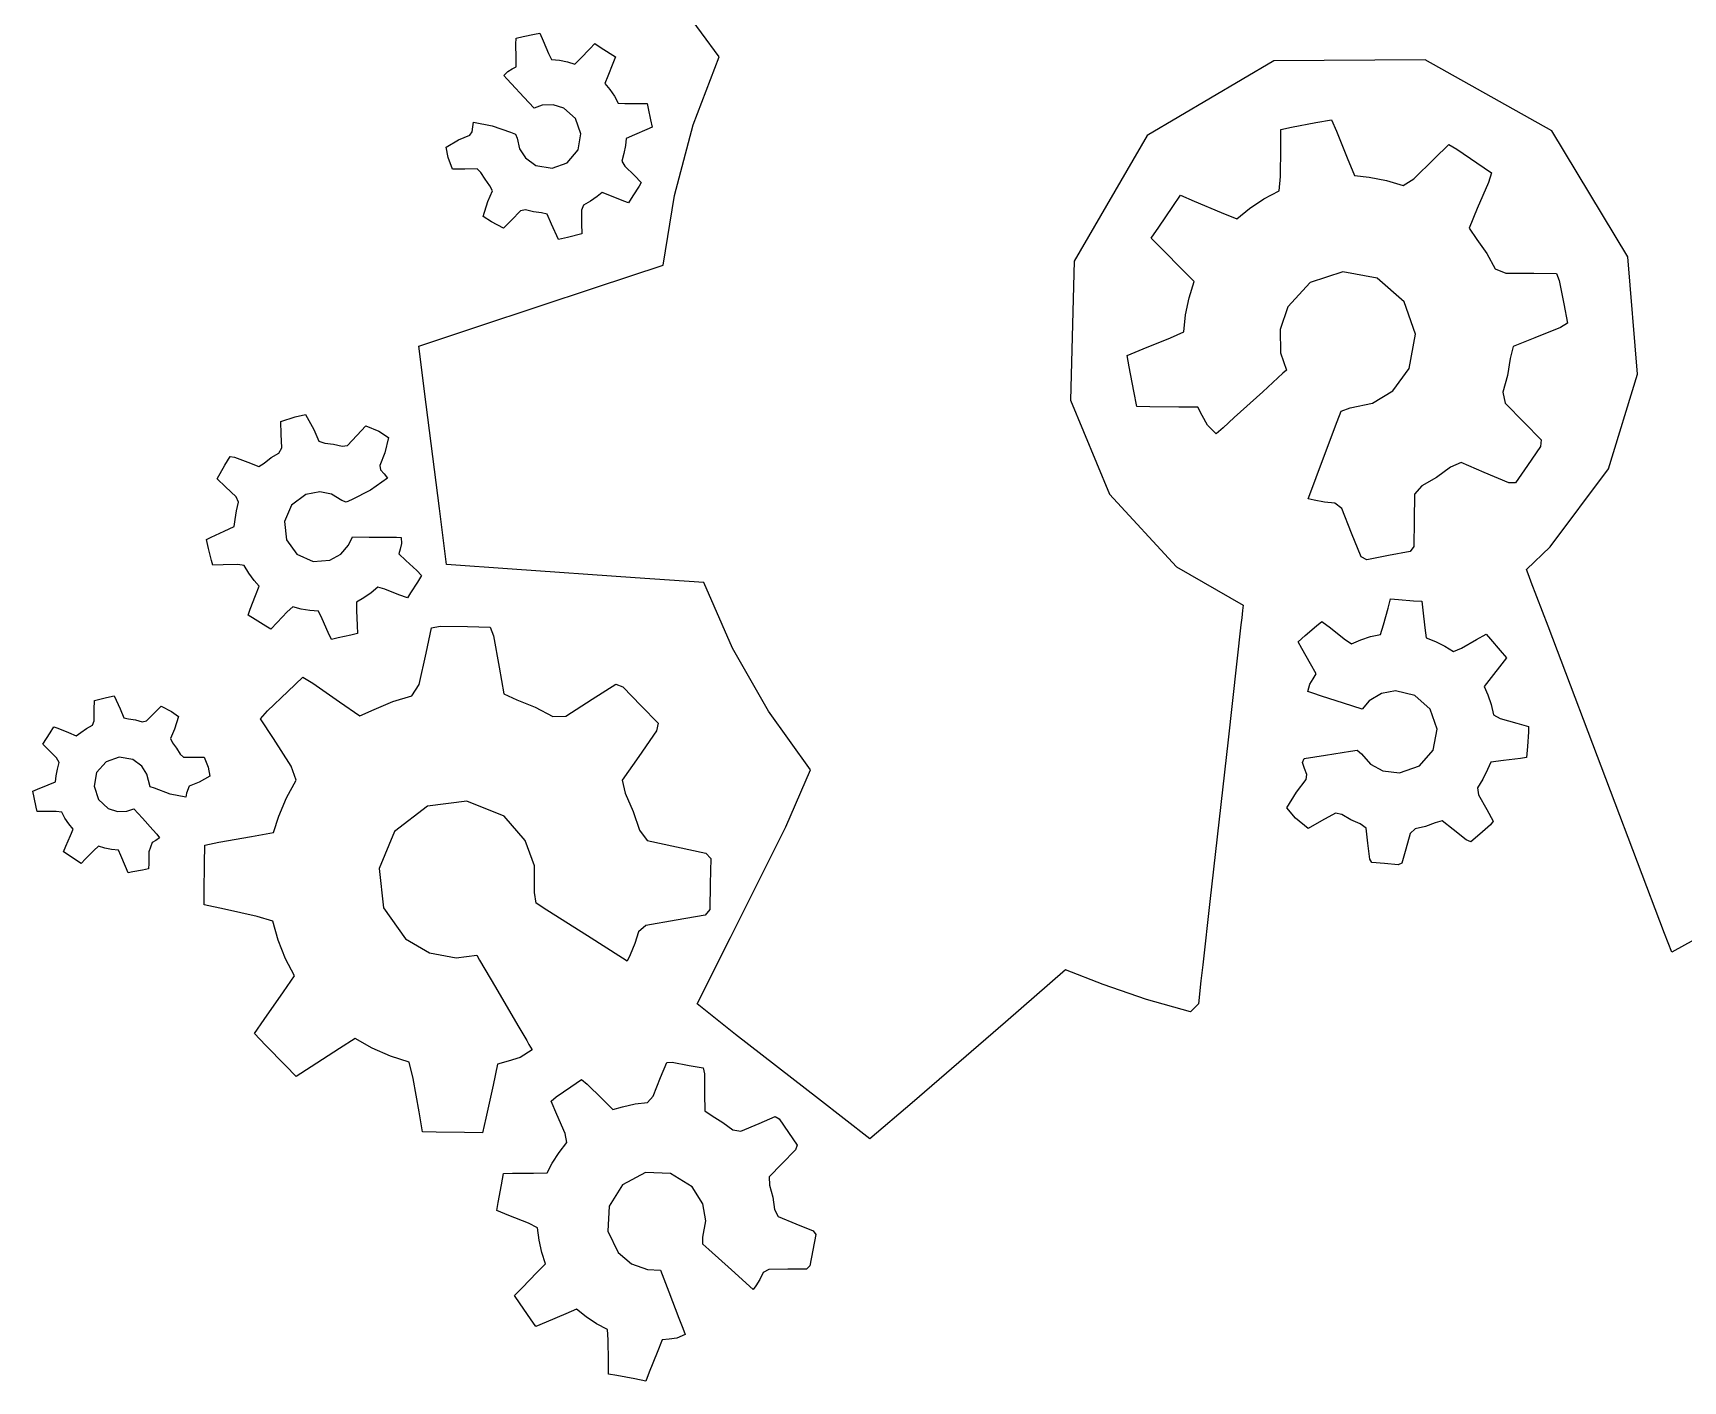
# Model space of a CAD drawing. Header units: metres. Extents: x 523 to 912, y 992 to 1102.
# Drawn here: x 777.68 to 792.36, y 1021.32 to 1033.3 of the extents above; entities that cross this region are included whole.
import ezdxf

# ---------------------------------------------------------------- set-up
doc = ezdxf.new("R2010")
doc.units = ezdxf.units.M

msp = doc.modelspace()

# ---------------------------------------------------------------- linework, layer by layer
at = {"layer": 'COMPONENT1'}
for p, q in [((783.786, 1033.091, 0), (783.471, 1033.52, 0)), ((781.978, 1033.205, 0), (781.979, 1033.259, 0)), ((781.98, 1033.083, 0), (781.978, 1033.205, 0)), ((781.979, 1033.259, 0), (782.042, 1033.272, 0)), ((782.042, 1033.272, 0), (782.143, 1033.294, 0)), ((782.143, 1033.294, 0), (782.191, 1033.303, 0)), ((782.191, 1033.303, 0), (782.219, 1033.235, 0)), ((782.219, 1033.235, 0), (782.267, 1033.123, 0)), ((782.636, 1033.163, 0), (782.681, 1033.21, 0)), ((782.681, 1033.21, 0), (782.728, 1033.179, 0)), ((781.98, 1033.004, 0), (781.98, 1033.083, 0)), ((782.267, 1033.123, 0), (782.294, 1033.068, 0)), ((782.294, 1033.068, 0), (782.365, 1033.062, 0)), ((782.365, 1033.062, 0), (782.435, 1033.049, 0)), ((782.503, 1033.028, 0), (782.551, 1033.077, 0)), ((782.551, 1033.077, 0), (782.636, 1033.163, 0)), ((782.728, 1033.179, 0), (782.815, 1033.123, 0)), ((782.815, 1033.123, 0), (782.863, 1033.091, 0)), ((782.863, 1033.091, 0), (782.84, 1033.033, 0)), ((783.555, 1032.488, 0), (783.786, 1033.091, 0)), ((788.72, 1033.057, 0), (787.592, 1032.393, 0)), ((790.066, 1033.067, 0), (788.72, 1033.057, 0)), ((791.191, 1032.433, 0), (790.066, 1033.067, 0)), ((781.87, 1032.926, 0), (781.906, 1032.962, 0)), ((781.896, 1032.898, 0), (781.87, 1032.926, 0)), ((781.906, 1032.962, 0), (781.945, 1032.985, 0)), ((781.945, 1032.985, 0), (781.98, 1033.004, 0)), ((782.435, 1033.049, 0), (782.503, 1033.028, 0)), ((782.794, 1032.921, 0), (782.768, 1032.855, 0)), ((782.84, 1033.033, 0), (782.794, 1032.921, 0)), ((781.939, 1032.852, 0), (781.896, 1032.898, 0)), ((782.049, 1032.735, 0), (781.939, 1032.852, 0)), ((782.768, 1032.855, 0), (782.813, 1032.802, 0)), ((782.813, 1032.802, 0), (782.854, 1032.743, 0)), ((782.141, 1032.637, 0), (782.049, 1032.735, 0)), ((782.212, 1032.662, 0), (782.141, 1032.637, 0)), ((782.31, 1032.666, 0), (782.212, 1032.662, 0)), ((782.405, 1032.636, 0), (782.31, 1032.666, 0)), ((782.508, 1032.544, 0), (782.405, 1032.636, 0)), ((782.854, 1032.743, 0), (782.888, 1032.68, 0)), ((782.888, 1032.68, 0), (782.947, 1032.676, 0)), ((782.947, 1032.676, 0), (783.068, 1032.677, 0)), ((783.068, 1032.677, 0), (783.144, 1032.677, 0)), ((783.144, 1032.677, 0), (783.154, 1032.632, 0)), ((783.154, 1032.632, 0), (783.175, 1032.531, 0)), ((781.589, 1032.425, 0), (781.593, 1032.469, 0)), ((781.593, 1032.469, 0), (781.6, 1032.512, 0)), ((781.6, 1032.512, 0), (781.766, 1032.48, 0)), ((781.766, 1032.48, 0), (781.93, 1032.421, 0)), ((782.555, 1032.409, 0), (782.508, 1032.544, 0)), ((783.189, 1032.466, 0), (783.141, 1032.445, 0)), ((783.175, 1032.531, 0), (783.189, 1032.466, 0)), ((783.387, 1031.859, 0), (783.555, 1032.488, 0)), ((788.781, 1032.445, 0), (788.877, 1032.466, 0)), ((788.877, 1032.466, 0), (789.093, 1032.507, 0)), ((789.093, 1032.507, 0), (789.233, 1032.533, 0)), ((789.233, 1032.533, 0), (789.276, 1032.432, 0)), ((781.356, 1032.288, 0), (781.466, 1032.353, 0)), ((781.466, 1032.353, 0), (781.568, 1032.397, 0)), ((781.568, 1032.397, 0), (781.589, 1032.425, 0)), ((781.93, 1032.421, 0), (781.973, 1032.406, 0)), ((781.973, 1032.406, 0), (781.988, 1032.369, 0)), ((781.988, 1032.369, 0), (782.009, 1032.275, 0)), ((782.53, 1032.265, 0), (782.555, 1032.409, 0)), ((782.957, 1032.367, 0), (782.951, 1032.305, 0)), ((783.031, 1032.398, 0), (782.957, 1032.367, 0)), ((783.141, 1032.445, 0), (783.031, 1032.398, 0)), ((787.592, 1032.393, 0), (786.943, 1031.276, 0)), ((788.78, 1032.284, 0), (788.781, 1032.445, 0)), ((789.276, 1032.432, 0), (789.372, 1032.195, 0)), ((791.869, 1031.315, 0), (791.191, 1032.433, 0)), ((781.374, 1032.198, 0), (781.356, 1032.288, 0)), ((781.415, 1032.093, 0), (781.374, 1032.198, 0)), ((782.009, 1032.275, 0), (782.062, 1032.193, 0)), ((782.062, 1032.193, 0), (782.156, 1032.125, 0)), ((782.434, 1032.151, 0), (782.53, 1032.265, 0)), ((782.939, 1032.234, 0), (782.919, 1032.163, 0)), ((782.951, 1032.305, 0), (782.939, 1032.234, 0)), ((788.778, 1032.027, 0), (788.78, 1032.284, 0)), ((789.372, 1032.195, 0), (789.437, 1032.036, 0)), ((789.965, 1032.007, 0), (790.146, 1032.185, 0)), ((790.146, 1032.185, 0), (790.275, 1032.312, 0)), ((790.275, 1032.312, 0), (790.346, 1032.272, 0)), ((790.346, 1032.272, 0), (790.525, 1032.15, 0)), ((781.523, 1032.094, 0), (781.415, 1032.093, 0)), ((781.632, 1032.095, 0), (781.523, 1032.094, 0)), ((781.667, 1032.065, 0), (781.632, 1032.095, 0)), ((781.704, 1032.004, 0), (781.667, 1032.065, 0)), ((782.156, 1032.125, 0), (782.3, 1032.101, 0)), ((782.3, 1032.101, 0), (782.434, 1032.151, 0)), ((782.919, 1032.163, 0), (782.947, 1032.119, 0)), ((782.947, 1032.119, 0), (783.032, 1032.036, 0)), ((783.032, 1032.036, 0), (783.093, 1031.976, 0)), ((788.766, 1031.901, 0), (788.778, 1032.027, 0)), ((789.437, 1032.036, 0), (789.568, 1032.021, 0)), ((790.525, 1032.15, 0), (790.656, 1032.061, 0)), ((790.656, 1032.061, 0), (790.628, 1031.975, 0)), ((781.747, 1031.946, 0), (781.704, 1032.004, 0)), ((781.728, 1031.805, 0), (781.768, 1031.902, 0)), ((781.768, 1031.902, 0), (781.747, 1031.946, 0)), ((782.746, 1031.885, 0), (782.7, 1031.851, 0)), ((782.828, 1031.852, 0), (782.746, 1031.885, 0)), ((783.075, 1031.943, 0), (783.019, 1031.857, 0)), ((783.093, 1031.976, 0), (783.075, 1031.943, 0)), ((788.631, 1031.83, 0), (788.766, 1031.901, 0)), ((789.568, 1032.021, 0), (789.72, 1031.993, 0)), ((789.72, 1031.993, 0), (789.869, 1031.947, 0)), ((789.869, 1031.947, 0), (789.965, 1032.007, 0)), ((790.628, 1031.975, 0), (790.529, 1031.744, 0)), ((781.687, 1031.673, 0), (781.728, 1031.805, 0)), ((782.064, 1031.733, 0), (782.018, 1031.722, 0)), ((782.134, 1031.715, 0), (782.064, 1031.733, 0)), ((782.578, 1031.773, 0), (782.561, 1031.728, 0)), ((782.561, 1031.728, 0), (782.562, 1031.611, 0)), ((782.641, 1031.809, 0), (782.578, 1031.773, 0)), ((782.7, 1031.851, 0), (782.641, 1031.809, 0)), ((782.938, 1031.808, 0), (782.828, 1031.852, 0)), ((782.978, 1031.795, 0), (782.938, 1031.808, 0)), ((783.019, 1031.857, 0), (782.978, 1031.795, 0)), ((783.288, 1031.241, 0), (783.387, 1031.859, 0)), ((787.695, 1031.577, 0), (787.82, 1031.76, 0)), ((787.82, 1031.76, 0), (787.889, 1031.862, 0)), ((787.889, 1031.862, 0), (788.011, 1031.81, 0)), ((788.011, 1031.81, 0), (788.25, 1031.709, 0)), ((788.389, 1031.651, 0), (788.503, 1031.745, 0)), ((788.503, 1031.745, 0), (788.631, 1031.83, 0)), ((790.529, 1031.744, 0), (790.455, 1031.569, 0)), ((781.761, 1031.625, 0), (781.687, 1031.673, 0)), ((781.868, 1031.569, 0), (781.761, 1031.625, 0)), ((781.939, 1031.641, 0), (781.868, 1031.569, 0)), ((782.018, 1031.722, 0), (781.939, 1031.641, 0)), ((782.205, 1031.704, 0), (782.134, 1031.715, 0)), ((782.255, 1031.693, 0), (782.205, 1031.704, 0)), ((782.293, 1031.603, 0), (782.255, 1031.693, 0)), ((782.357, 1031.468, 0), (782.293, 1031.603, 0)), ((782.562, 1031.611, 0), (782.563, 1031.518, 0)), ((788.25, 1031.709, 0), (788.389, 1031.651, 0)), ((782.437, 1031.485, 0), (782.357, 1031.468, 0)), ((782.563, 1031.518, 0), (782.437, 1031.485, 0)), ((787.629, 1031.48, 0), (787.695, 1031.577, 0)), ((787.727, 1031.381, 0), (787.629, 1031.48, 0)), ((790.455, 1031.569, 0), (790.526, 1031.469, 0)), ((790.526, 1031.469, 0), (790.615, 1031.342, 0)), ((787.909, 1031.196, 0), (787.727, 1031.381, 0)), ((790.615, 1031.342, 0), (790.688, 1031.207, 0)), ((791.954, 1030.27, 0), (791.869, 1031.315, 0)), ((782.686, 1031.041, 0), (783.288, 1031.241, 0)), ((786.943, 1031.276, 0), (786.91, 1030.038, 0)), ((788.011, 1031.093, 0), (787.909, 1031.196, 0)), ((789.333, 1031.181, 0), (789.043, 1031.085, 0)), ((789.638, 1031.123, 0), (789.333, 1031.181, 0)), ((790.688, 1031.207, 0), (790.784, 1031.169, 0)), ((790.784, 1031.169, 0), (791.033, 1031.167, 0)), ((791.033, 1031.167, 0), (791.232, 1031.165, 0)), ((791.232, 1031.165, 0), (791.258, 1031.104, 0)), ((781.647, 1030.696, 0), (782.686, 1031.041, 0)), ((787.965, 1030.949, 0), (788.011, 1031.093, 0)), ((789.043, 1031.085, 0), (788.844, 1030.87, 0)), ((789.878, 1030.914, 0), (789.638, 1031.123, 0)), ((791.258, 1031.104, 0), (791.298, 1030.896, 0)), ((787.933, 1030.799, 0), (787.965, 1030.949, 0)), ((788.844, 1030.87, 0), (788.774, 1030.667, 0)), ((789.979, 1030.625, 0), (789.878, 1030.914, 0)), ((791.298, 1030.896, 0), (791.331, 1030.725, 0)), ((787.919, 1030.648, 0), (787.933, 1030.799, 0)), ((791.331, 1030.725, 0), (791.27, 1030.685, 0)), ((781.115, 1030.518, 0), (781.647, 1030.696, 0)), ((787.558, 1030.495, 0), (787.8, 1030.592, 0)), ((787.8, 1030.592, 0), (787.919, 1030.648, 0)), ((788.774, 1030.667, 0), (788.779, 1030.459, 0)), ((789.924, 1030.321, 0), (789.979, 1030.625, 0)), ((791.041, 1030.593, 0), (790.849, 1030.515, 0)), ((791.27, 1030.685, 0), (791.041, 1030.593, 0)), ((781.18, 1030.001, 0), (781.115, 1030.518, 0)), ((787.413, 1030.436, 0), (787.558, 1030.495, 0)), ((787.432, 1030.334, 0), (787.413, 1030.436, 0)), ((788.779, 1030.459, 0), (788.831, 1030.306, 0)), ((790.822, 1030.409, 0), (790.797, 1030.258, 0)), ((790.849, 1030.515, 0), (790.822, 1030.409, 0)), ((787.473, 1030.118, 0), (787.432, 1030.334, 0)), ((788.8, 1030.278, 0), (788.62, 1030.114, 0)), ((788.831, 1030.306, 0), (788.8, 1030.278, 0)), ((789.776, 1030.122, 0), (789.924, 1030.321, 0)), ((791.695, 1029.429, 0), (791.954, 1030.27, 0)), ((787.499, 1029.982, 0), (787.473, 1030.118, 0)), ((788.62, 1030.114, 0), (788.366, 1029.884, 0)), ((789.598, 1030.013, 0), (789.776, 1030.122, 0)), ((790.797, 1030.258, 0), (790.755, 1030.109, 0)), ((781.297, 1029.075, 0), (781.18, 1030.001, 0)), ((786.91, 1030.038, 0), (787.257, 1029.204, 0)), ((787.616, 1029.98, 0), (787.499, 1029.982, 0)), ((787.875, 1029.978, 0), (787.616, 1029.98, 0)), ((788.043, 1029.977, 0), (787.875, 1029.978, 0)), ((788.082, 1029.902, 0), (788.043, 1029.977, 0)), ((789.318, 1029.941, 0), (789.397, 1029.971, 0)), ((789.397, 1029.971, 0), (789.598, 1030.013, 0)), ((790.755, 1030.109, 0), (790.777, 1030.011, 0)), ((790.777, 1030.011, 0), (790.947, 1029.839, 0)), ((779.888, 1029.848, 0), (780.013, 1029.89, 0)), ((779.891, 1029.738, 0), (779.888, 1029.848, 0)), ((780.013, 1029.89, 0), (780.106, 1029.912, 0)), ((780.106, 1029.912, 0), (780.179, 1029.779, 0)), ((788.129, 1029.818, 0), (788.082, 1029.902, 0)), ((788.366, 1029.884, 0), (788.267, 1029.794, 0)), ((789.153, 1029.501, 0), (789.283, 1029.848, 0)), ((789.283, 1029.848, 0), (789.318, 1029.941, 0)), ((790.947, 1029.839, 0), (791.098, 1029.685, 0)), ((779.895, 1029.614, 0), (779.891, 1029.738, 0)), ((780.179, 1029.779, 0), (780.226, 1029.675, 0)), ((780.226, 1029.675, 0), (780.277, 1029.658, 0)), ((780.481, 1029.637, 0), (780.563, 1029.724, 0)), ((780.563, 1029.724, 0), (780.644, 1029.81, 0)), ((780.644, 1029.81, 0), (780.757, 1029.762, 0)), ((780.757, 1029.762, 0), (780.843, 1029.708, 0)), ((780.843, 1029.708, 0), (780.811, 1029.572, 0)), ((788.205, 1029.739, 0), (788.129, 1029.818, 0)), ((788.267, 1029.794, 0), (788.205, 1029.739, 0)), ((791.098, 1029.685, 0), (791.09, 1029.628, 0)), ((779.39, 1029.462, 0), (779.437, 1029.538, 0)), ((779.437, 1029.538, 0), (779.474, 1029.532, 0)), ((779.474, 1029.532, 0), (779.592, 1029.487, 0)), ((779.739, 1029.48, 0), (779.801, 1029.528, 0)), ((779.801, 1029.528, 0), (779.869, 1029.569, 0)), ((779.869, 1029.569, 0), (779.895, 1029.614, 0)), ((780.277, 1029.658, 0), (780.355, 1029.649, 0)), ((780.355, 1029.649, 0), (780.431, 1029.631, 0)), ((780.431, 1029.631, 0), (780.481, 1029.637, 0)), ((780.811, 1029.572, 0), (780.768, 1029.459, 0)), ((791.09, 1029.628, 0), (790.975, 1029.459, 0)), ((779.321, 1029.338, 0), (779.39, 1029.462, 0)), ((779.592, 1029.487, 0), (779.692, 1029.45, 0)), ((779.692, 1029.45, 0), (779.739, 1029.48, 0)), ((780.768, 1029.459, 0), (780.774, 1029.42, 0)), ((780.774, 1029.42, 0), (780.806, 1029.384, 0)), ((780.806, 1029.384, 0), (780.835, 1029.346, 0)), ((789.04, 1029.201, 0), (789.153, 1029.501, 0)), ((790.29, 1029.442, 0), (790.165, 1029.352, 0)), ((790.384, 1029.484, 0), (790.29, 1029.442, 0)), ((790.59, 1029.397, 0), (790.384, 1029.484, 0)), ((790.809, 1029.304, 0), (790.59, 1029.397, 0)), ((790.975, 1029.459, 0), (790.87, 1029.305, 0)), ((791.176, 1028.734, 0), (791.695, 1029.429, 0)), ((779.395, 1029.268, 0), (779.321, 1029.338, 0)), ((779.488, 1029.18, 0), (779.395, 1029.268, 0)), ((780.684, 1029.239, 0), (780.514, 1029.154, 0)), ((780.835, 1029.346, 0), (780.684, 1029.239, 0)), ((790.034, 1029.276, 0), (789.969, 1029.202, 0)), ((790.165, 1029.352, 0), (790.034, 1029.276, 0)), ((790.87, 1029.305, 0), (790.809, 1029.304, 0)), ((779.511, 1029.132, 0), (779.488, 1029.18, 0)), ((779.492, 1029.056, 0), (779.511, 1029.132, 0)), ((779.981, 1029.104, 0), (779.918, 1028.961, 0)), ((780.108, 1029.2, 0), (779.981, 1029.104, 0)), ((780.233, 1029.223, 0), (780.108, 1029.2, 0)), ((780.338, 1029.202, 0), (780.233, 1029.223, 0)), ((780.428, 1029.148, 0), (780.338, 1029.202, 0)), ((780.468, 1029.131, 0), (780.428, 1029.148, 0)), ((780.514, 1029.154, 0), (780.468, 1029.131, 0)), ((787.257, 1029.204, 0), (787.854, 1028.557, 0)), ((789.025, 1029.161, 0), (789.04, 1029.201, 0)), ((789.078, 1029.149, 0), (789.025, 1029.161, 0)), ((789.17, 1029.133, 0), (789.078, 1029.149, 0)), ((789.263, 1029.123, 0), (789.17, 1029.133, 0)), ((789.323, 1029.076, 0), (789.263, 1029.123, 0)), ((789.969, 1029.202, 0), (789.967, 1028.969, 0)), ((779.473, 1028.915, 0), (779.48, 1028.977, 0)), ((779.48, 1028.977, 0), (779.492, 1029.056, 0)), ((779.918, 1028.961, 0), (779.936, 1028.798, 0)), ((781.36, 1028.579, 0), (781.297, 1029.075, 0)), ((789.411, 1028.857, 0), (789.323, 1029.076, 0)), ((789.967, 1028.969, 0), (789.965, 1028.739, 0)), ((779.225, 1028.8, 0), (779.266, 1028.822, 0)), ((779.244, 1028.721, 0), (779.225, 1028.8, 0)), ((779.266, 1028.822, 0), (779.384, 1028.875, 0)), ((779.384, 1028.875, 0), (779.473, 1028.915, 0)), ((779.936, 1028.798, 0), (780.03, 1028.67, 0)), ((780.49, 1028.748, 0), (780.524, 1028.824, 0)), ((780.524, 1028.824, 0), (780.671, 1028.822, 0)), ((780.671, 1028.822, 0), (780.846, 1028.821, 0)), ((780.846, 1028.821, 0), (780.915, 1028.82, 0)), ((780.915, 1028.82, 0), (780.958, 1028.819, 0)), ((780.958, 1028.819, 0), (780.959, 1028.763, 0)), ((789.496, 1028.646, 0), (789.411, 1028.857, 0)), ((779.269, 1028.612, 0), (779.244, 1028.721, 0)), ((780.03, 1028.67, 0), (780.173, 1028.605, 0)), ((780.323, 1028.616, 0), (780.42, 1028.668, 0)), ((780.42, 1028.668, 0), (780.49, 1028.748, 0)), ((780.947, 1028.715, 0), (780.935, 1028.673, 0)), ((780.935, 1028.673, 0), (780.998, 1028.614, 0)), ((780.959, 1028.763, 0), (780.947, 1028.715, 0)), ((789.546, 1028.62, 0), (789.496, 1028.646, 0)), ((789.74, 1028.657, 0), (789.546, 1028.62, 0)), ((789.932, 1028.693, 0), (789.74, 1028.657, 0)), ((789.965, 1028.739, 0), (789.932, 1028.693, 0)), ((790.966, 1028.532, 0), (791.176, 1028.734, 0)), ((779.281, 1028.572, 0), (779.269, 1028.612, 0)), ((779.374, 1028.575, 0), (779.281, 1028.572, 0)), ((779.505, 1028.579, 0), (779.374, 1028.575, 0)), ((779.561, 1028.568, 0), (779.505, 1028.579, 0)), ((779.602, 1028.499, 0), (779.561, 1028.568, 0)), ((779.649, 1028.436, 0), (779.602, 1028.499, 0)), ((780.173, 1028.605, 0), (780.323, 1028.616, 0)), ((780.998, 1028.614, 0), (781.095, 1028.523, 0)), ((781.095, 1028.523, 0), (781.139, 1028.481, 0)), ((781.945, 1028.537, 0), (781.36, 1028.579, 0)), ((783.039, 1028.46, 0), (781.945, 1028.537, 0)), ((787.854, 1028.557, 0), (788.446, 1028.215, 0)), ((790.99, 1028.471, 0), (790.966, 1028.532, 0)), ((779.693, 1028.384, 0), (779.649, 1028.436, 0)), ((779.662, 1028.302, 0), (779.693, 1028.384, 0)), ((780.749, 1028.377, 0), (780.69, 1028.326, 0)), ((780.813, 1028.357, 0), (780.749, 1028.377, 0)), ((780.937, 1028.309, 0), (780.813, 1028.357, 0)), ((781.101, 1028.421, 0), (781.041, 1028.326, 0)), ((781.139, 1028.481, 0), (781.101, 1028.421, 0)), ((783.649, 1028.417, 0), (783.039, 1028.46, 0)), ((783.905, 1027.834, 0), (783.649, 1028.417, 0)), ((791.009, 1028.42, 0), (790.99, 1028.471, 0)), ((791.158, 1028.028, 0), (791.009, 1028.42, 0)), ((779.615, 1028.179, 0), (779.662, 1028.302, 0)), ((780.626, 1028.28, 0), (780.559, 1028.242, 0)), ((780.559, 1028.242, 0), (780.561, 1028.168, 0)), ((780.69, 1028.326, 0), (780.626, 1028.28, 0)), ((781.012, 1028.281, 0), (780.937, 1028.309, 0)), ((781.041, 1028.326, 0), (781.012, 1028.281, 0)), ((788.446, 1028.215, 0), (788.441, 1028.168, 0)), ((789.735, 1028.19, 0), (789.757, 1028.271, 0)), ((789.757, 1028.271, 0), (789.828, 1028.265, 0)), ((789.828, 1028.265, 0), (789.961, 1028.255, 0)), ((789.961, 1028.255, 0), (790.035, 1028.25, 0)), ((790.035, 1028.25, 0), (790.045, 1028.17, 0)), ((779.596, 1028.126, 0), (779.615, 1028.179, 0)), ((779.658, 1028.087, 0), (779.596, 1028.126, 0)), ((779.754, 1028.028, 0), (779.658, 1028.087, 0)), ((779.854, 1028.062, 0), (779.797, 1028.001, 0)), ((779.944, 1028.158, 0), (779.854, 1028.062, 0)), ((779.992, 1028.201, 0), (779.944, 1028.158, 0)), ((780.068, 1028.181, 0), (779.992, 1028.201, 0)), ((780.146, 1028.168, 0), (780.068, 1028.181, 0)), ((780.222, 1028.164, 0), (780.146, 1028.168, 0)), ((780.254, 1028.093, 0), (780.222, 1028.164, 0)), ((780.308, 1027.972, 0), (780.254, 1028.093, 0)), ((780.561, 1028.168, 0), (780.565, 1028.034, 0)), ((788.433, 1028.103, 0), (788.426, 1028.041, 0)), ((788.441, 1028.168, 0), (788.433, 1028.103, 0)), ((789.1, 1028.031, 0), (789.147, 1028.071, 0)), ((789.147, 1028.071, 0), (789.222, 1028.013, 0)), ((789.693, 1028.04, 0), (789.735, 1028.19, 0)), ((790.045, 1028.17, 0), (790.063, 1028.015, 0)), ((779.797, 1028.001, 0), (779.754, 1028.028, 0)), ((780.336, 1027.91, 0), (780.308, 1027.972, 0)), ((780.398, 1027.924, 0), (780.336, 1027.91, 0)), ((780.508, 1027.95, 0), (780.398, 1027.924, 0)), ((780.568, 1027.963, 0), (780.508, 1027.95, 0)), ((780.565, 1028.034, 0), (780.568, 1027.963, 0)), ((781.179, 1027.789, 0), (781.228, 1028.014, 0)), ((781.228, 1028.014, 0), (781.304, 1028.029, 0)), ((781.304, 1028.029, 0), (781.547, 1028.025, 0)), ((781.547, 1028.025, 0), (781.748, 1028.021, 0)), ((781.748, 1028.021, 0), (781.779, 1027.943, 0)), ((781.779, 1027.943, 0), (781.829, 1027.664, 0)), ((788.426, 1028.041, 0), (788.312, 1027.018, 0)), ((788.936, 1027.891, 0), (788.999, 1027.945, 0)), ((788.999, 1027.945, 0), (789.1, 1028.031, 0)), ((789.222, 1028.013, 0), (789.345, 1027.916, 0)), ((789.345, 1027.916, 0), (789.409, 1027.871, 0)), ((789.493, 1027.908, 0), (789.58, 1027.937, 0)), ((789.58, 1027.937, 0), (789.669, 1027.956, 0)), ((789.669, 1027.956, 0), (789.693, 1028.04, 0)), ((790.063, 1028.015, 0), (790.074, 1027.925, 0)), ((790.074, 1027.925, 0), (790.157, 1027.894, 0)), ((790.523, 1027.91, 0), (790.607, 1027.958, 0)), ((790.607, 1027.958, 0), (790.647, 1027.913, 0)), ((790.647, 1027.913, 0), (790.733, 1027.813, 0)), ((791.713, 1026.566, 0), (791.158, 1028.028, 0)), ((781.118, 1027.509, 0), (781.179, 1027.789, 0)), ((784.225, 1027.272, 0), (783.905, 1027.834, 0)), ((788.969, 1027.83, 0), (788.936, 1027.891, 0)), ((789.046, 1027.693, 0), (788.969, 1027.83, 0)), ((789.409, 1027.871, 0), (789.493, 1027.908, 0)), ((790.157, 1027.894, 0), (790.24, 1027.852, 0)), ((790.24, 1027.852, 0), (790.318, 1027.803, 0)), ((790.318, 1027.803, 0), (790.387, 1027.834, 0)), ((790.387, 1027.834, 0), (790.523, 1027.91, 0)), ((790.733, 1027.813, 0), (790.788, 1027.748, 0)), ((781.829, 1027.664, 0), (781.871, 1027.428, 0)), ((789.096, 1027.605, 0), (789.046, 1027.693, 0)), ((790.748, 1027.695, 0), (790.653, 1027.574, 0)), ((790.788, 1027.748, 0), (790.748, 1027.695, 0)), ((779.949, 1027.448, 0), (780.081, 1027.575, 0)), ((780.081, 1027.575, 0), (780.171, 1027.523, 0)), ((780.171, 1027.523, 0), (780.409, 1027.357, 0)), ((781.052, 1027.41, 0), (781.118, 1027.509, 0)), ((782.657, 1027.379, 0), (782.866, 1027.513, 0)), ((782.866, 1027.513, 0), (782.929, 1027.49, 0)), ((782.929, 1027.49, 0), (783.093, 1027.321, 0)), ((789.02, 1027.449, 0), (789.038, 1027.512, 0)), ((789.038, 1027.512, 0), (789.068, 1027.562, 0)), ((789.068, 1027.562, 0), (789.096, 1027.605, 0)), ((790.653, 1027.574, 0), (790.589, 1027.492, 0)), ((790.589, 1027.492, 0), (790.621, 1027.419, 0)), ((778.227, 1027.288, 0), (778.228, 1027.368, 0)), ((778.228, 1027.368, 0), (778.336, 1027.395, 0)), ((778.336, 1027.395, 0), (778.404, 1027.409, 0)), ((778.404, 1027.409, 0), (778.458, 1027.293, 0)), ((779.769, 1027.275, 0), (779.949, 1027.448, 0)), ((780.409, 1027.357, 0), (780.589, 1027.232, 0)), ((780.718, 1027.289, 0), (780.882, 1027.359, 0)), ((780.882, 1027.359, 0), (781.052, 1027.41, 0)), ((781.871, 1027.428, 0), (781.985, 1027.373, 0)), ((781.985, 1027.373, 0), (782.149, 1027.308, 0)), ((782.423, 1027.228, 0), (782.657, 1027.379, 0)), ((789.067, 1027.433, 0), (789.02, 1027.449, 0)), ((789.144, 1027.408, 0), (789.067, 1027.433, 0)), ((789.34, 1027.344, 0), (789.144, 1027.408, 0)), ((789.504, 1027.291, 0), (789.34, 1027.344, 0)), ((789.568, 1027.364, 0), (789.504, 1027.291, 0)), ((789.676, 1027.429, 0), (789.568, 1027.364, 0)), ((789.802, 1027.453, 0), (789.676, 1027.429, 0)), ((789.974, 1027.414, 0), (789.802, 1027.453, 0)), ((790.111, 1027.291, 0), (789.974, 1027.414, 0)), ((790.621, 1027.419, 0), (790.651, 1027.332, 0)), ((790.651, 1027.332, 0), (790.672, 1027.24, 0)), ((778.212, 1027.149, 0), (778.227, 1027.188, 0)), ((778.227, 1027.188, 0), (778.227, 1027.288, 0)), ((778.458, 1027.293, 0), (778.49, 1027.215, 0)), ((778.49, 1027.215, 0), (778.533, 1027.205, 0)), ((778.533, 1027.205, 0), (778.593, 1027.195, 0)), ((778.593, 1027.195, 0), (778.653, 1027.179, 0)), ((778.653, 1027.179, 0), (778.692, 1027.188, 0)), ((778.692, 1027.188, 0), (778.761, 1027.256, 0)), ((778.761, 1027.256, 0), (778.823, 1027.318, 0)), ((778.823, 1027.318, 0), (778.914, 1027.269, 0)), ((778.914, 1027.269, 0), (778.976, 1027.227, 0)), ((778.976, 1027.227, 0), (778.94, 1027.114, 0)), ((779.707, 1027.204, 0), (779.769, 1027.275, 0)), ((779.82, 1027.029, 0), (779.707, 1027.204, 0)), ((780.589, 1027.232, 0), (780.718, 1027.289, 0)), ((782.149, 1027.308, 0), (782.307, 1027.226, 0)), ((782.307, 1027.226, 0), (782.423, 1027.228, 0)), ((783.093, 1027.321, 0), (783.242, 1027.166, 0)), ((784.598, 1026.751, 0), (784.225, 1027.272, 0)), ((790.172, 1027.114, 0), (790.111, 1027.291, 0)), ((790.672, 1027.24, 0), (790.732, 1027.208, 0)), ((790.732, 1027.208, 0), (790.879, 1027.167, 0)), ((777.769, 1026.98, 0), (777.834, 1027.081, 0)), ((777.834, 1027.081, 0), (777.869, 1027.134, 0)), ((777.869, 1027.134, 0), (777.903, 1027.123, 0)), ((777.903, 1027.123, 0), (777.997, 1027.084, 0)), ((777.997, 1027.084, 0), (778.067, 1027.055, 0)), ((778.067, 1027.055, 0), (778.107, 1027.084, 0)), ((778.107, 1027.084, 0), (778.158, 1027.119, 0)), ((778.158, 1027.119, 0), (778.212, 1027.149, 0)), ((778.94, 1027.114, 0), (778.905, 1027.031, 0)), ((783.228, 1027.097, 0), (783.071, 1026.871, 0)), ((783.242, 1027.166, 0), (783.228, 1027.097, 0)), ((790.135, 1026.926, 0), (790.172, 1027.114, 0)), ((790.879, 1027.167, 0), (790.984, 1027.138, 0)), ((790.984, 1027.088, 0), (790.974, 1026.958, 0)), ((790.984, 1027.138, 0), (790.984, 1027.088, 0)), ((777.82, 1026.929, 0), (777.769, 1026.98, 0)), ((777.892, 1026.857, 0), (777.82, 1026.929, 0)), ((778.905, 1027.031, 0), (778.923, 1026.993, 0)), ((778.923, 1026.993, 0), (778.959, 1026.944, 0)), ((778.959, 1026.944, 0), (778.99, 1026.891, 0)), ((778.99, 1026.891, 0), (779.02, 1026.865, 0)), ((779.978, 1026.783, 0), (779.82, 1027.029, 0)), ((788.312, 1027.018, 0), (788.15, 1025.58, 0)), ((789.179, 1026.882, 0), (789.4, 1026.918, 0)), ((789.4, 1026.918, 0), (789.459, 1026.927, 0)), ((789.459, 1026.927, 0), (789.498, 1026.895, 0)), ((789.498, 1026.895, 0), (789.58, 1026.802, 0)), ((790.014, 1026.787, 0), (790.135, 1026.926, 0)), ((790.974, 1026.958, 0), (790.967, 1026.862, 0)), ((777.888, 1026.697, 0), (777.899, 1026.758, 0)), ((777.916, 1026.818, 0), (777.892, 1026.857, 0)), ((777.899, 1026.758, 0), (777.916, 1026.818, 0)), ((778.332, 1026.824, 0), (778.248, 1026.727, 0)), ((778.448, 1026.865, 0), (778.332, 1026.824, 0)), ((778.57, 1026.844, 0), (778.448, 1026.865, 0)), ((778.65, 1026.785, 0), (778.57, 1026.844, 0)), ((778.695, 1026.714, 0), (778.65, 1026.785, 0)), ((779.02, 1026.865, 0), (779.113, 1026.864, 0)), ((779.113, 1026.864, 0), (779.205, 1026.864, 0)), ((779.205, 1026.864, 0), (779.239, 1026.774, 0)), ((779.239, 1026.774, 0), (779.255, 1026.696, 0)), ((780.023, 1026.66, 0), (779.978, 1026.783, 0)), ((783.071, 1026.871, 0), (782.924, 1026.66, 0)), ((784.377, 1026.244, 0), (784.598, 1026.751, 0)), ((788.973, 1026.816, 0), (788.989, 1026.851, 0)), ((788.992, 1026.763, 0), (788.973, 1026.816, 0)), ((788.989, 1026.851, 0), (789.179, 1026.882, 0)), ((789.014, 1026.711, 0), (788.992, 1026.763, 0)), ((789.58, 1026.802, 0), (789.69, 1026.742, 0)), ((789.69, 1026.742, 0), (789.838, 1026.724, 0)), ((789.838, 1026.724, 0), (790.014, 1026.787, 0)), ((790.619, 1026.753, 0), (790.579, 1026.669, 0)), ((790.65, 1026.82, 0), (790.619, 1026.753, 0)), ((790.763, 1026.834, 0), (790.65, 1026.82, 0)), ((790.914, 1026.852, 0), (790.763, 1026.834, 0)), ((790.967, 1026.862, 0), (790.914, 1026.852, 0)), ((777.723, 1026.579, 0), (777.818, 1026.618, 0)), ((777.818, 1026.618, 0), (777.882, 1026.644, 0)), ((777.882, 1026.644, 0), (777.888, 1026.697, 0)), ((778.248, 1026.727, 0), (778.226, 1026.605, 0)), ((778.226, 1026.605, 0), (778.265, 1026.488, 0)), ((778.724, 1026.601, 0), (778.695, 1026.714, 0)), ((778.762, 1026.588, 0), (778.724, 1026.601, 0)), ((779.072, 1026.605, 0), (779.049, 1026.544, 0)), ((779.159, 1026.641, 0), (779.072, 1026.605, 0)), ((779.255, 1026.696, 0), (779.159, 1026.641, 0)), ((779.937, 1026.503, 0), (780.023, 1026.66, 0)), ((782.924, 1026.66, 0), (782.95, 1026.543, 0)), ((788.92, 1026.554, 0), (789.008, 1026.666, 0)), ((789.008, 1026.666, 0), (789.014, 1026.711, 0)), ((790.579, 1026.669, 0), (790.531, 1026.59, 0)), ((777.682, 1026.561, 0), (777.723, 1026.579, 0)), ((777.693, 1026.505, 0), (777.682, 1026.561, 0)), ((777.71, 1026.419, 0), (777.693, 1026.505, 0)), ((778.265, 1026.488, 0), (778.352, 1026.409, 0)), ((778.901, 1026.536, 0), (778.762, 1026.588, 0)), ((779.043, 1026.507, 0), (778.901, 1026.536, 0)), ((779.049, 1026.544, 0), (779.043, 1026.507, 0)), ((779.869, 1026.338, 0), (779.937, 1026.503, 0)), ((781.541, 1026.472, 0), (781.191, 1026.427, 0)), ((781.872, 1026.338, 0), (781.541, 1026.472, 0)), ((782.95, 1026.543, 0), (783.022, 1026.382, 0)), ((788.836, 1026.413, 0), (788.92, 1026.554, 0)), ((790.531, 1026.59, 0), (790.539, 1026.529, 0)), ((790.539, 1026.529, 0), (790.613, 1026.398, 0)), ((792.194, 1025.297, 0), (791.713, 1026.566, 0)), ((777.719, 1026.38, 0), (777.71, 1026.419, 0)), ((777.783, 1026.38, 0), (777.719, 1026.38, 0)), ((777.887, 1026.38, 0), (777.783, 1026.38, 0)), ((777.938, 1026.376, 0), (777.887, 1026.38, 0)), ((777.966, 1026.321, 0), (777.938, 1026.376, 0)), ((778.001, 1026.27, 0), (777.966, 1026.321, 0)), ((778.352, 1026.409, 0), (778.433, 1026.381, 0)), ((778.433, 1026.381, 0), (778.517, 1026.384, 0)), ((778.517, 1026.384, 0), (778.579, 1026.405, 0)), ((778.579, 1026.405, 0), (778.656, 1026.321, 0)), ((778.656, 1026.321, 0), (778.749, 1026.219, 0)), ((779.821, 1026.194, 0), (779.869, 1026.338, 0)), ((781.191, 1026.427, 0), (780.899, 1026.204, 0)), ((782.061, 1026.124, 0), (781.872, 1026.338, 0)), ((783.022, 1026.382, 0), (783.076, 1026.215, 0)), ((788.913, 1026.322, 0), (788.836, 1026.413, 0)), ((789.024, 1026.229, 0), (788.913, 1026.322, 0)), ((789.267, 1026.366, 0), (789.144, 1026.297, 0)), ((789.325, 1026.355, 0), (789.267, 1026.366, 0)), ((789.404, 1026.308, 0), (789.325, 1026.355, 0)), ((789.488, 1026.27, 0), (789.404, 1026.308, 0)), ((790.216, 1026.299, 0), (790.153, 1026.281, 0)), ((790.315, 1026.222, 0), (790.216, 1026.299, 0)), ((790.613, 1026.398, 0), (790.671, 1026.294, 0)), ((777.975, 1026.072, 0), (778.016, 1026.168, 0)), ((778.039, 1026.224, 0), (778.001, 1026.27, 0)), ((778.016, 1026.168, 0), (778.039, 1026.224, 0)), ((778.749, 1026.219, 0), (778.785, 1026.18, 0)), ((778.785, 1026.18, 0), (778.808, 1026.146, 0)), ((779.336, 1026.107, 0), (779.627, 1026.159, 0)), ((779.627, 1026.159, 0), (779.821, 1026.194, 0)), ((780.899, 1026.204, 0), (780.761, 1025.875, 0)), ((783.076, 1026.215, 0), (783.144, 1026.124, 0)), ((783.885, 1025.261, 0), (784.377, 1026.244, 0)), ((789.144, 1026.297, 0), (789.024, 1026.229, 0)), ((789.539, 1026.233, 0), (789.488, 1026.27, 0)), ((789.555, 1026.1, 0), (789.539, 1026.233, 0)), ((789.932, 1026.186, 0), (789.893, 1026.046, 0)), ((789.977, 1026.227, 0), (789.932, 1026.186, 0)), ((790.067, 1026.249, 0), (789.977, 1026.227, 0)), ((790.153, 1026.281, 0), (790.067, 1026.249, 0)), ((790.431, 1026.13, 0), (790.315, 1026.222, 0)), ((790.55, 1026.178, 0), (790.471, 1026.11, 0)), ((790.647, 1026.261, 0), (790.55, 1026.178, 0)), ((790.671, 1026.294, 0), (790.647, 1026.261, 0)), ((777.955, 1026.023, 0), (777.975, 1026.072, 0)), ((777.996, 1025.995, 0), (777.955, 1026.023, 0)), ((778.223, 1026.033, 0), (778.149, 1025.959, 0)), ((778.264, 1026.074, 0), (778.223, 1026.033, 0)), ((778.322, 1026.055, 0), (778.264, 1026.074, 0)), ((778.382, 1026.043, 0), (778.322, 1026.055, 0)), ((778.443, 1026.038, 0), (778.382, 1026.043, 0)), ((778.465, 1025.99, 0), (778.443, 1026.038, 0)), ((778.742, 1026.105, 0), (778.712, 1026.022, 0)), ((778.712, 1026.022, 0), (778.712, 1025.917, 0)), ((778.776, 1026.124, 0), (778.742, 1026.105, 0)), ((778.808, 1026.146, 0), (778.776, 1026.124, 0)), ((779.209, 1025.918, 0), (779.212, 1026.082, 0)), ((779.212, 1026.082, 0), (779.336, 1026.107, 0)), ((782.142, 1025.898, 0), (782.061, 1026.124, 0)), ((783.144, 1026.124, 0), (783.407, 1026.067, 0)), ((783.407, 1026.067, 0), (783.666, 1026.011, 0)), ((783.666, 1026.011, 0), (783.71, 1025.962, 0)), ((789.572, 1025.958, 0), (789.555, 1026.1, 0)), ((789.893, 1026.046, 0), (789.858, 1025.92, 0)), ((790.471, 1026.11, 0), (790.431, 1026.13, 0)), ((778.07, 1025.946, 0), (777.996, 1025.995, 0)), ((778.11, 1025.919, 0), (778.07, 1025.946, 0)), ((778.149, 1025.959, 0), (778.11, 1025.919, 0)), ((778.505, 1025.893, 0), (778.465, 1025.99, 0)), ((778.529, 1025.835, 0), (778.505, 1025.893, 0)), ((778.657, 1025.86, 0), (778.57, 1025.843, 0)), ((778.711, 1025.87, 0), (778.657, 1025.86, 0)), ((778.712, 1025.917, 0), (778.711, 1025.87, 0)), ((779.204, 1025.664, 0), (779.209, 1025.918, 0)), ((780.761, 1025.875, 0), (780.801, 1025.525, 0)), ((782.142, 1025.661, 0), (782.142, 1025.898, 0)), ((783.71, 1025.962, 0), (783.706, 1025.738, 0)), ((789.59, 1025.926, 0), (789.572, 1025.958, 0)), ((789.703, 1025.917, 0), (789.59, 1025.926, 0)), ((789.825, 1025.908, 0), (789.703, 1025.917, 0)), ((789.858, 1025.92, 0), (789.825, 1025.908, 0)), ((778.57, 1025.843, 0), (778.529, 1025.835, 0)), ((783.706, 1025.738, 0), (783.702, 1025.51, 0)), ((779.204, 1025.55, 0), (779.204, 1025.664, 0)), ((782.157, 1025.565, 0), (782.142, 1025.661, 0)), ((782.254, 1025.504, 0), (782.157, 1025.565, 0)), ((788.15, 1025.58, 0), (788.087, 1025.018, 0)), ((779.386, 1025.511, 0), (779.204, 1025.55, 0)), ((779.676, 1025.448, 0), (779.386, 1025.511, 0)), ((779.815, 1025.406, 0), (779.676, 1025.448, 0)), ((780.801, 1025.525, 0), (780.997, 1025.249, 0)), ((782.614, 1025.275, 0), (782.254, 1025.504, 0)), ((783.66, 1025.46, 0), (783.402, 1025.414, 0)), ((783.702, 1025.51, 0), (783.66, 1025.46, 0)), ((779.863, 1025.236, 0), (779.815, 1025.406, 0)), ((782.926, 1025.076, 0), (782.614, 1025.275, 0)), ((783.067, 1025.31, 0), (783.034, 1025.207, 0)), ((783.134, 1025.366, 0), (783.067, 1025.31, 0)), ((783.402, 1025.414, 0), (783.134, 1025.366, 0)), ((792.258, 1025.13, 0), (792.194, 1025.297, 0)), ((779.929, 1025.071, 0), (779.863, 1025.236, 0)), ((780.997, 1025.249, 0), (781.209, 1025.123, 0)), ((783.034, 1025.207, 0), (782.994, 1025.107, 0)), ((783.589, 1024.669, 0), (783.885, 1025.261, 0)), ((792.459, 1025.239, 0), (792.258, 1025.13, 0)), ((780.008, 1024.92, 0), (779.929, 1025.071, 0)), ((781.209, 1025.123, 0), (781.445, 1025.079, 0)), ((781.445, 1025.079, 0), (781.63, 1025.102, 0)), ((781.63, 1025.102, 0), (781.655, 1025.06, 0)), ((781.655, 1025.06, 0), (781.797, 1024.818, 0)), ((782.968, 1025.05, 0), (782.926, 1025.076, 0)), ((782.994, 1025.107, 0), (782.968, 1025.05, 0)), ((788.087, 1025.018, 0), (788.071, 1024.876, 0)), ((779.909, 1024.777, 0), (780.008, 1024.92, 0)), ((786.866, 1024.973, 0), (786.331, 1024.508, 0)), ((787.201, 1024.843, 0), (786.866, 1024.973, 0)), ((787.585, 1024.709, 0), (787.201, 1024.843, 0)), ((788.071, 1024.876, 0), (788.048, 1024.67, 0)), ((779.739, 1024.532, 0), (779.909, 1024.777, 0)), ((781.797, 1024.818, 0), (781.996, 1024.477, 0)), ((787.978, 1024.6, 0), (787.585, 1024.709, 0)), ((783.932, 1024.398, 0), (783.589, 1024.669, 0)), ((788.048, 1024.67, 0), (787.978, 1024.6, 0)), ((779.652, 1024.407, 0), (779.739, 1024.532, 0)), ((779.75, 1024.304, 0), (779.652, 1024.407, 0)), ((781.996, 1024.477, 0), (782.074, 1024.344, 0)), ((784.668, 1023.827, 0), (783.932, 1024.398, 0)), ((786.331, 1024.508, 0), (785.503, 1023.789, 0)), ((779.927, 1024.121, 0), (779.75, 1024.304, 0)), ((780.408, 1024.272, 0), (780.156, 1024.11, 0)), ((780.549, 1024.362, 0), (780.408, 1024.272, 0)), ((780.7, 1024.276, 0), (780.549, 1024.362, 0)), ((780.862, 1024.205, 0), (780.7, 1024.276, 0)), ((782.122, 1024.261, 0), (782.015, 1024.194, 0)), ((782.074, 1024.344, 0), (782.094, 1024.31, 0)), ((782.094, 1024.31, 0), (782.122, 1024.261, 0)), ((780.022, 1024.023, 0), (779.927, 1024.121, 0)), ((780.156, 1024.11, 0), (780.022, 1024.023, 0)), ((781.028, 1024.152, 0), (780.862, 1024.205, 0)), ((781.063, 1024.006, 0), (781.028, 1024.152, 0)), ((781.815, 1024.135, 0), (781.774, 1023.946, 0)), ((781.909, 1024.161, 0), (781.815, 1024.135, 0)), ((782.015, 1024.194, 0), (781.909, 1024.161, 0)), ((783.265, 1024.016, 0), (783.319, 1024.15, 0)), ((783.319, 1024.15, 0), (783.368, 1024.151, 0)), ((783.368, 1024.151, 0), (783.518, 1024.123, 0)), ((783.518, 1024.123, 0), (783.642, 1024.1, 0)), ((783.642, 1024.1, 0), (783.654, 1024.048, 0)), ((781.116, 1023.71, 0), (781.063, 1024.006, 0)), ((782.467, 1023.932, 0), (782.562, 1023.997, 0)), ((782.562, 1023.997, 0), (782.612, 1023.956, 0)), ((782.612, 1023.956, 0), (782.742, 1023.828, 0)), ((783.199, 1023.848, 0), (783.265, 1024.016, 0)), ((783.654, 1024.048, 0), (783.655, 1023.87, 0)), ((781.774, 1023.946, 0), (781.71, 1023.653, 0)), ((782.292, 1023.806, 0), (782.337, 1023.844, 0)), ((782.343, 1023.686, 0), (782.292, 1023.806, 0)), ((782.337, 1023.844, 0), (782.467, 1023.932, 0)), ((782.742, 1023.828, 0), (782.841, 1023.731, 0)), ((783.147, 1023.794, 0), (783.199, 1023.848, 0)), ((783.655, 1023.87, 0), (783.657, 1023.719, 0)), ((785.127, 1023.471, 0), (784.668, 1023.827, 0)), ((781.148, 1023.533, 0), (781.116, 1023.71, 0)), ((782.416, 1023.516, 0), (782.343, 1023.686, 0)), ((782.841, 1023.731, 0), (782.927, 1023.754, 0)), ((782.927, 1023.754, 0), (783.037, 1023.78, 0)), ((783.037, 1023.78, 0), (783.147, 1023.794, 0)), ((783.657, 1023.719, 0), (783.722, 1023.673, 0)), ((783.722, 1023.673, 0), (783.817, 1023.616, 0)), ((784.14, 1023.607, 0), (784.283, 1023.668, 0)), ((784.283, 1023.668, 0), (784.32, 1023.647, 0)), ((785.503, 1023.789, 0), (785.127, 1023.471, 0)), ((781.267, 1023.529, 0), (781.148, 1023.533, 0)), ((781.521, 1023.525, 0), (781.267, 1023.529, 0)), ((781.68, 1023.522, 0), (781.521, 1023.525, 0)), ((781.71, 1023.653, 0), (781.68, 1023.522, 0)), ((782.431, 1023.436, 0), (782.416, 1023.516, 0)), ((783.817, 1023.616, 0), (783.906, 1023.549, 0)), ((783.906, 1023.549, 0), (783.978, 1023.538, 0)), ((783.978, 1023.538, 0), (784.14, 1023.607, 0)), ((784.32, 1023.647, 0), (784.403, 1023.525, 0)), ((784.403, 1023.525, 0), (784.48, 1023.414, 0)), ((782.361, 1023.347, 0), (782.431, 1023.436, 0)), ((784.464, 1023.372, 0), (784.343, 1023.249, 0)), ((784.48, 1023.414, 0), (784.464, 1023.372, 0)), ((782.257, 1023.167, 0), (782.301, 1023.252, 0)), ((782.301, 1023.252, 0), (782.361, 1023.347, 0)), ((784.343, 1023.249, 0), (784.231, 1023.133, 0)), ((781.848, 1023.06, 0), (781.867, 1023.161, 0)), ((781.867, 1023.161, 0), (781.947, 1023.164, 0)), ((781.947, 1023.164, 0), (782.133, 1023.166, 0)), ((782.133, 1023.166, 0), (782.257, 1023.167, 0)), ((783.131, 1023.169, 0), (782.927, 1023.061, 0)), ((783.353, 1023.161, 0), (783.131, 1023.169, 0)), ((783.544, 1023.043, 0), (783.353, 1023.161, 0)), ((784.231, 1023.133, 0), (784.234, 1023.058, 0)), ((781.819, 1022.903, 0), (781.848, 1023.06, 0)), ((782.927, 1023.061, 0), (782.807, 1022.872, 0)), ((783.639, 1022.891, 0), (783.544, 1023.043, 0)), ((784.234, 1023.058, 0), (784.262, 1022.951, 0)), ((784.262, 1022.951, 0), (784.278, 1022.841, 0)), ((781.807, 1022.833, 0), (781.819, 1022.903, 0)), ((781.915, 1022.789, 0), (781.807, 1022.833, 0)), ((782.089, 1022.72, 0), (781.915, 1022.789, 0)), ((782.807, 1022.872, 0), (782.795, 1022.65, 0)), ((783.666, 1022.742, 0), (783.639, 1022.891, 0)), ((784.278, 1022.841, 0), (784.311, 1022.778, 0)), ((784.311, 1022.778, 0), (784.468, 1022.715, 0)), ((782.171, 1022.679, 0), (782.089, 1022.72, 0)), ((782.183, 1022.569, 0), (782.171, 1022.679, 0)), ((782.795, 1022.65, 0), (782.887, 1022.459, 0)), ((783.641, 1022.595, 0), (783.666, 1022.742, 0)), ((784.468, 1022.715, 0), (784.623, 1022.653, 0)), ((784.623, 1022.653, 0), (784.645, 1022.619, 0)), ((782.207, 1022.46, 0), (782.183, 1022.569, 0)), ((783.641, 1022.534, 0), (783.641, 1022.595, 0)), ((783.694, 1022.486, 0), (783.641, 1022.534, 0)), ((783.894, 1022.306, 0), (783.694, 1022.486, 0)), ((784.645, 1022.619, 0), (784.619, 1022.48, 0)), ((782.164, 1022.28, 0), (782.24, 1022.357, 0)), ((782.24, 1022.357, 0), (782.207, 1022.46, 0)), ((782.887, 1022.459, 0), (783.006, 1022.359, 0)), ((783.006, 1022.359, 0), (783.148, 1022.307, 0)), ((784.593, 1022.339, 0), (784.562, 1022.312, 0)), ((784.619, 1022.48, 0), (784.593, 1022.339, 0)), ((782.032, 1022.145, 0), (782.164, 1022.28, 0)), ((783.148, 1022.307, 0), (783.265, 1022.301, 0)), ((783.265, 1022.301, 0), (783.339, 1022.108, 0)), ((784.089, 1022.13, 0), (783.894, 1022.306, 0)), ((784.147, 1022.22, 0), (784.112, 1022.162, 0)), ((784.178, 1022.281, 0), (784.147, 1022.22, 0)), ((784.226, 1022.309, 0), (784.178, 1022.281, 0)), ((784.397, 1022.311, 0), (784.226, 1022.309, 0)), ((784.562, 1022.312, 0), (784.397, 1022.311, 0)), ((781.965, 1022.076, 0), (782.032, 1022.145, 0)), ((782.015, 1022.003, 0), (781.965, 1022.076, 0)), ((783.339, 1022.108, 0), (783.427, 1021.876, 0)), ((784.112, 1022.162, 0), (784.089, 1022.13, 0)), ((782.106, 1021.87, 0), (782.015, 1022.003, 0)), ((782.421, 1021.914, 0), (782.247, 1021.839, 0)), ((782.517, 1021.955, 0), (782.421, 1021.914, 0)), ((782.602, 1021.886, 0), (782.517, 1021.955, 0)), ((782.155, 1021.8, 0), (782.106, 1021.87, 0)), ((782.247, 1021.839, 0), (782.155, 1021.8, 0)), ((782.695, 1021.825, 0), (782.602, 1021.886, 0)), ((782.793, 1021.775, 0), (782.695, 1021.825, 0)), ((782.799, 1021.681, 0), (782.793, 1021.775, 0)), ((783.427, 1021.876, 0), (783.462, 1021.785, 0)), ((783.462, 1021.785, 0), (783.483, 1021.729, 0)), ((782.801, 1021.492, 0), (782.799, 1021.681, 0)), ((783.279, 1021.682, 0), (783.234, 1021.569, 0)), ((783.34, 1021.689, 0), (783.279, 1021.682, 0)), ((783.409, 1021.698, 0), (783.34, 1021.689, 0)), ((783.483, 1021.729, 0), (783.409, 1021.698, 0)), ((782.802, 1021.378, 0), (782.801, 1021.492, 0)), ((783.234, 1021.569, 0), (783.164, 1021.394, 0)), ((782.876, 1021.364, 0), (782.802, 1021.378, 0)), ((783.034, 1021.335, 0), (782.876, 1021.364, 0)), ((783.132, 1021.316, 0), (783.034, 1021.335, 0)), ((783.164, 1021.394, 0), (783.132, 1021.316, 0))]:
    msp.add_line(p, q, dxfattribs=at)

doc.saveas('drawing.dxf')
